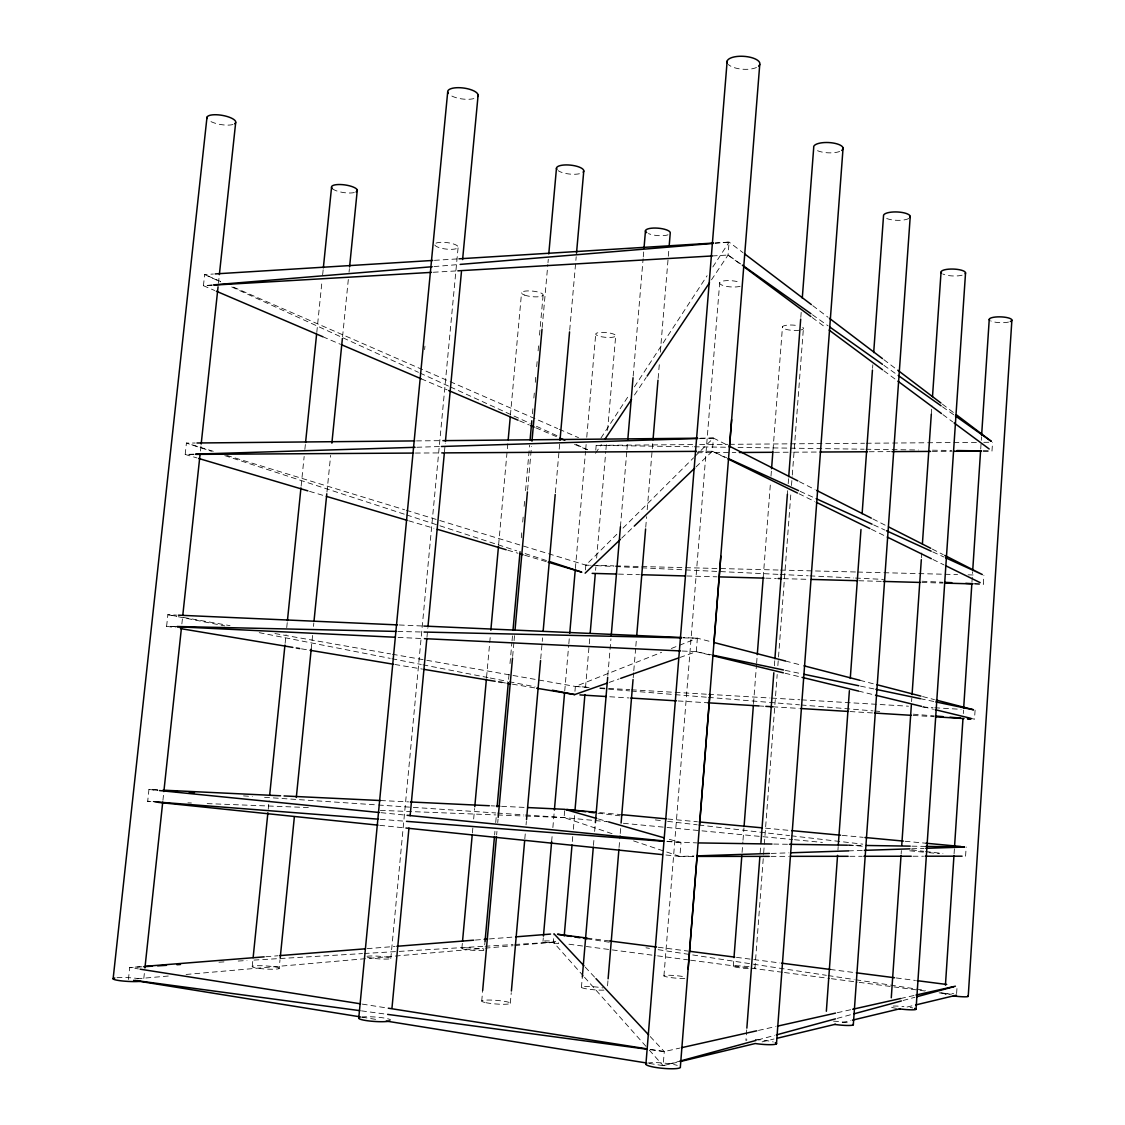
<?xml version="1.0" encoding="UTF-8"?>
<svg xmlns="http://www.w3.org/2000/svg" width="1125" height="1125" viewBox="0 0 1125 1125"><rect width="100%" height="100%" fill="white"/><g stroke="black" fill="none" stroke-linecap="round" stroke-linejoin="round"><path stroke-width="0.75" stroke-dasharray="5 3.75" d="M954.07 853.777L954.422 848.517M963.295 713.616L963.534 710.114M971.944 582.23L972.633 571.725M980.705 449.086L981.169 442.083M981.281 440.325L981.506 436.823M956.616 993.586L957.122 985.809M965.573 856.181L966.178 846.998M975.094 710.156L974.503 719.212L971.086 718.383M974.545 583.945L983.306 584.184L983.897 575.255M983.222 451.111L991.983 451.055L992.559 442.252M901.139 854.1L901.378 850.598M911.587 701.62L911.827 698.119M921.445 557.916L921.797 552.656M931.303 414.197L931.894 405.436M837.942 850.092L838.181 846.591M872.564 368.325L872.817 364.823M746.719 1029.881L745.931 1040.386A15.469 2.095 5.5 0 1 746.972 1039.95M760.148 853.059L760.683 846.056M774.366 665.747L774.773 660.487M787.387 494.17L787.655 490.669M788.189 483.666L788.597 478.42M800.817 317.363L801.211 312.103M754.931 968.358L763.538 854.648M763.678 852.905L777.192 674.466M777.853 665.719L790.959 492.539M791.494 485.536L792.155 476.789M792.295 475.045L803.419 328.092M733.317 966.389L733.88 959.119M742.064 852.469L742.894 841.88M743.006 840.206L743.962 827.873M753.511 703.631L756.478 664.959M756.619 663.202L757.153 656.198M763.214 577.336L770.484 482.695M770.991 476.156L771.539 469.153M773.016 449.916L782.48 326.728M663.933 975.952L719.691 282.698M649.294 1063.434L663.145 1065.656L664.27 1051.566L649.884 1036.209M665.944 855L679.894 856.434L681.005 842.653L665.845 838.308M679.866 657.492L696.291 651.684L697.373 638.198L683.353 637.58M695.981 466.959L712.35 451.266L713.405 438.061L699.356 438.188M711.492 279.816L728.058 255.038L729.098 242.1L715.064 242.958M581.442 987.314L582.328 976.809M593.452 845.438L594.042 838.434M594.633 831.431L595.223 824.428M607.823 675.548L610.945 638.761M620.438 526.669L626.808 451.35M626.948 449.606L627.553 442.603M633.178 376.045L643.12 258.694M643.261 256.936L643.711 251.677M607.542 985.809L607.978 980.564M619.059 847.533L620.086 835.284M620.227 833.527L620.663 828.281M633.206 677.756L633.642 672.497M633.783 670.753L635.681 648M635.822 646.242L636.413 639.239M645.736 527.217L646.622 516.712M647.198 509.709L652.894 441.45M658.139 378.436L659.447 362.686M660.319 352.181L668.925 248.906M583.369 975.966L553.303 942.159L554.02 933.806M612.042 833.681L564.061 817.58L564.764 809.325M574.945 691.327L575.367 686.447L661.584 652.345M585.422 569.953L585.844 565.13L616.809 534.291M595.772 450.127L596.18 445.359L692.648 444.6M572.316 841.5L572.766 836.255M573.37 829.252L574.72 813.516M585.52 687.558L589.12 645.567M589.275 643.809L589.725 638.564M595.575 570.333L595.87 566.845M596.63 558.084L605.784 451.378M605.925 449.62L606.53 442.631M607.584 430.383L615.684 335.911A10.027 2.405 5.1 0 0 601.228 332.381A10.027 2.405 5.1 0 0 600.23 336.473A10.027 2.405 5.1 0 0 615.684 335.911M510.314 1003.247L511.242 992.756M524.812 838.898L525.431 831.909M526.05 824.92L526.359 821.419M540.717 658.828L542.559 637.847M555.37 492.736L559.688 443.77M569.714 330.131L576.197 256.697M542.981 941.344L543.291 937.842M551.644 841.57L552.263 834.581M552.867 827.578L554.231 811.814M564.722 691.045L568.673 645.539M568.828 643.781L569.433 636.778M575.367 568.519L585.548 451.238M585.703 449.494L586.153 444.234M586.758 437.231L595.73 333.97M484.72 944.845L485.044 941.358M494.62 834.792L494.93 831.291M495.717 822.558L496.336 815.569M508.584 679.303L509.062 674.072M510.005 663.581L511.889 642.614M512.044 640.87L512.508 635.625M521.297 537.792L521.775 532.561M522.717 522.07L523.181 516.839M524.123 506.348L524.602 501.117M525.544 490.627L529.622 445.205M532.448 413.761L532.913 408.516M533.855 398.039L534.333 392.794M535.275 382.317L535.739 377.072M536.681 366.595L537.159 361.35M538.102 350.873L538.566 345.628M539.508 335.137L543.122 294.961M481.725 1001.053L482.667 990.548M496.645 834.834L496.955 831.347M497.742 822.586L498.052 819.098M512.663 656.381L513.914 642.389M514.069 640.631L514.547 635.386M527.583 490.163L531.506 446.428M542.18 327.459L547.833 264.473M547.987 262.716L548.297 259.214M461.883 948.333L462.361 943.102M472.388 832.978L472.866 827.733M473.667 818.986L474.609 808.495M486.548 677.405L490.373 635.442M498.642 544.556L508.022 441.422M510.412 415.195L521.55 292.838M390.797 958.472L458.156 247.008M426.952 637.369L427.781 628.622M444.445 451.955L445.275 443.208M424.603 349.622L424.941 346.12M279.141 968.498A13.598 1.561 3.6 0 0 260.395 965.7A13.598 1.561 3.6 0 0 257.498 968.203A13.598 1.561 3.6 0 0 279.141 968.498L280.012 959.766M311.203 649.111L312.609 635.147M313.481 626.414L313.833 622.927M326.967 492.033L330.652 455.386M342.562 336.698L348.356 279.113M349.045 272.123L349.397 268.636M252.239 966.417L252.773 961.172M268.242 809.227L269.128 800.494M285.131 643.317L286.017 634.584M286.734 627.595L287.269 622.364M301.134 486.141L304.158 456.441M304.861 449.466L305.395 444.22M316.786 332.452L321.933 281.798M322.65 274.809L323.184 269.578M128.405 979.523L129.698 967.542L141.919 966.572M143.803 978.455L144.548 971.466M162.928 800.311L163.673 793.322M181.87 623.911L182.616 616.936M200.433 451.013L200.995 445.767M218.433 283.345L219.178 276.37M600.961 438.047L629.648 394.186M634.43 386.873L707.105 275.723M712.842 266.948L729.098 242.1L743.034 252.689M595.491 453.305L601.341 444.558M634.486 394.988L646.186 377.494M622.997 528.117L693.591 457.791M694.828 456.567L713.405 438.061L727.481 445.191M621.675 538.172L633.009 527.302M671.344 648.492L677.855 645.919M679.486 645.272L697.373 638.198L710.93 641.7M609.188 682.411L619.045 678.938M649.266 1050.061L663.145 1065.656L680.034 1061.072M757.758 1039.964L774.647 1035.366M837.169 1018.392L852.37 1014.258M903.066 1000.505L914.892 997.284M663.145 1065.656L678.488 1061.972M762.075 1041.877L774.014 1039.008M842.231 1022.611L850.767 1020.558M907.045 1007.03L913.88 1005.384M650.348 1049.695L664.27 1051.566L679.683 1048.106M758.461 1030.416L775.589 1026.577M837.239 1012.725L850.95 1009.659M900.605 998.508L916.017 995.048M137.152 978.764L168.623 975.994M186.103 974.461L483.356 948.319M485.114 948.164L513.084 945.703M514.828 945.548L553.303 942.159L558.52 942.848M212.175 284.977L203.442 285.708L204.652 274.556L213.412 274.022M433.969 266.583L458.409 264.558M715.134 243.253L729.098 242.1M265.908 956.714L278.128 955.744M367.186 948.656L395.114 946.434M475.439 940.05L482.428 939.502M489.417 938.939L513.858 936.998M434.419 260.339L458.986 258.82M141.947 966.811L129.698 967.542L138.375 968.906M218.967 962.198L224.227 961.875M238.233 961.045L246.98 960.511M253.983 960.089L362.503 953.592M364.261 953.494L483.286 946.35M485.03 946.252L513.042 944.578M514.8 944.466L553.303 942.159M212.217 285.188L203.442 285.708L214.734 290.531M433.294 272.264L457.861 270.83M712.266 255.952L728.058 255.038L740.925 264.136M633.558 840.895L679.894 856.434L693.942 855.97M771.23 853.425L788.794 852.848M848.503 850.88L864.309 850.359M911.728 848.784L924.019 848.377M193.964 454.162L185.189 454.444L186.412 443.095L195.202 443.011M416.827 447.258L439.65 446.541M699.37 438.497L713.405 438.061M416.531 440.902L441.127 440.663M699.666 444.544L727.72 444.333M729.478 444.319L864.52 443.25M866.278 443.236L890.831 443.053M892.589 443.039L925.917 442.772M927.661 442.758L976.781 442.378M983.798 442.322L989.058 442.28M193.978 454.387L185.189 454.444L196.959 457.931M415.378 453.052L439.988 452.911M698.288 451.35L712.35 451.266L726.722 457.833M697.247 452.728L735.848 452.503M774.436 452.292L791.986 452.194M793.744 452.18L818.297 452.039M869.175 451.758L890.227 451.631M932.344 451.392L951.638 451.294M679.894 856.434L693.914 856.434M771.033 856.364L788.555 856.35M849.895 856.294L862.172 856.28M912.994 856.237L923.513 856.223M596.18 445.359L692.508 446.752M694.252 446.78L727.538 447.258M738.042 447.398L864.141 449.212M865.884 449.241L918.436 450M932.442 450.197L951.708 450.478M983.236 450.928L991.983 451.055M667.013 841.57L696.741 842.892M773.733 844.059L789.469 844.298M847.209 845.184L862.959 845.423M911.939 846.169L925.931 846.38M175.373 626.47L166.613 626.273L167.864 614.714L176.625 615.108M397.828 631.462L424.111 632.053M683.367 637.875L697.373 638.198M406.266 510.272L585.844 565.13L591.103 565.27M592.861 565.312L613.898 565.847M615.656 565.889L778.725 570.038M780.483 570.08L855.886 571.992M857.644 572.048L957.586 574.58M968.105 574.847L975.122 575.03M618.469 574.102L639.52 574.678M686.883 575.986L716.695 576.816M765.816 578.166L776.334 578.461M783.352 578.658L807.905 579.333M858.769 580.739L881.578 581.372M921.923 582.483L942.961 583.073M158.175 801.675L147.684 801.267L148.95 789.497L157.725 789.919M187.917 802.842L191.419 802.983M207.169 803.602L308.63 807.567M380.363 810.38L495.83 814.908M497.573 814.964L523.814 816.005M525.572 816.061L564.061 817.58L607.697 821.77M399.305 624.98L423.844 626.062M585.844 565.13L589.345 565.298M596.348 565.636L613.856 566.48M615.614 566.564L778.444 574.369M780.202 574.453L808.214 575.789M809.958 575.873L853.734 577.969M855.492 578.053L883.505 579.403M922.022 581.245L943.031 582.258M974.559 583.763L983.306 584.184M175.373 626.681L166.613 626.273L175.247 627.708M398.123 637.383L422.677 638.564M682.27 651.023L696.291 651.684L711.689 654.919M380.545 800.536L408.614 801.886M491.077 805.809L494.592 805.978M501.609 806.316L526.163 807.483M392.33 654.23L575.367 686.447L589.402 687.277M599.92 687.895L629.719 689.667M631.477 689.78L706.866 694.237M708.609 694.35L769.978 697.992M771.722 698.091L799.777 699.75M801.534 699.862L908.48 706.205M922.5 707.034L933.019 707.653M934.777 707.766L961.073 709.327M609.75 696.755L629.03 697.936M678.136 700.959L707.948 702.802M758.798 705.923L765.816 706.359M772.833 706.795L799.144 708.413M849.994 711.548L872.789 712.955M913.12 715.43L934.172 716.723M157.711 790.088L148.95 789.497L157.683 790.369M243.534 795.895L252.295 796.486M264.558 797.316L376.65 804.895M378.394 805.022L495.745 812.953M497.503 813.08L523.772 814.852M525.53 814.964L564.061 817.58M158.175 802.083L147.684 801.267L158.147 802.35M380.25 819.309L404.719 821.208M575.367 686.447L589.373 687.6M599.878 688.458L629.634 690.905M631.392 691.045L673.411 694.491M675.155 694.631L706.669 697.219M708.413 697.373L799.453 704.841M801.197 704.981L872.972 710.873M874.716 711.028L881.719 711.591M913.233 714.178L934.242 715.908M599.667 812.602L620.62 814.57M667.744 818.986L697.402 821.77M765.478 828.155L789.905 830.447M842.259 835.369L863.198 837.323M905.091 841.261L926.03 843.23M623.405 823.289L665.311 827.311M667.055 827.48L700.228 830.672M701.972 830.841L792.745 839.559M794.489 839.728L822.431 842.414M848.616 844.931L862.58 846.281M909.717 850.809L927.169 852.497M928.912 852.666L939.389 853.664M380.967 812.672L407.123 815.288M667.041 841.261L681.005 842.653M379.758 825.328L404.198 827.859M597.881 813.192L620.536 815.85M655.383 819.914L660.614 820.533M667.589 821.348L697.205 824.808M698.948 825.019L789.567 835.608M791.311 835.805L862.762 844.158M911.559 849.867L923.752 851.302M925.495 851.498L942.919 853.538M587.039 938.067L609.623 940.978M658.28 947.25L687.811 951.061M736.467 957.347L779.906 962.944M830.292 969.455L854.606 972.591M896.316 977.963L915.427 980.438M568.941 944.213L655.847 955.631M657.577 955.856L688.866 959.977M690.609 960.202L782.719 972.309M784.463 972.534L829.645 978.469M831.375 978.694L857.447 982.125M859.191 982.35L918.281 990.113M920.025 990.352L925.228 991.027M939.136 992.855L949.57 994.233M361.533 1010.869L385.903 1014.145M586.983 938.827L609.539 942.258M645.975 947.812L649.448 948.347M658.111 949.669L826.397 975.319M828.141 975.572L854.156 979.537M855.9 979.805L914.878 988.791M916.608 989.058L925.284 990.38M940.908 992.756L951.314 994.345M362.278 1004.105L386.564 1007.916M650.391 1049.386L664.27 1051.566M362.025 1017.155L377.606 1019.672M301.472 648.844L310.12 650.292M394.847 664.481L422.508 669.108M502.045 682.425L505.505 683.016M512.423 684.169L536.625 688.219M176.498 616.233L167.864 614.714L176.47 616.402M183.403 617.456L230.02 625.655M274.922 633.558L390.614 653.92M178.2 616.739L224.747 625.88M259.214 632.658L390.22 658.378M391.95 658.716L421.256 664.467M422.972 664.805L488.475 677.672M490.205 678.009L497.095 679.359M498.825 679.697L507.445 681.384M509.161 681.722L535.022 686.798M785.236 670.345L802.336 673.931M860.498 686.123L874.181 688.992M920.363 698.681L935.761 701.902M696.291 651.684L711.661 655.425M785.053 673.228L802.111 677.377M858.445 691.045L875.517 695.194M923.302 706.781L933.539 709.27M785.433 661.008L802.364 665.395M859.95 680.316L875.18 684.267M922.598 696.544L934.453 699.623M598.458 818.986L606.881 821.405M309.544 491.358L324.675 495.844M408.698 520.791L433.898 528.272M507.839 550.223L517.922 553.219M524.658 555.216L546.497 561.698M213.272 451.294L186.412 443.095L211.444 451.266M226.702 455.4L404.592 509.752M224.789 455.611L404.972 514.392M406.631 514.941L516.741 550.856M525.094 553.584L546.778 560.658M322.833 336.741L340.58 344.334M421.242 378.816L447.061 389.841M519.666 420.891L529.341 425.025M535.795 427.781L558.38 437.442M574.523 444.333L587.433 449.845M220.697 281.559L204.652 274.556L220.598 281.855M233.536 287.156L448.552 380.967M450.155 381.656L557.663 428.569M559.266 429.258L578.531 437.667M800.198 491.386L814.57 497.939M873.675 524.925L884.855 530.03M932.78 551.911L943.959 557.016M231.764 286.959L418.416 372.319M420.005 373.05L448.72 386.184M450.323 386.916L530.086 423.394M536.47 426.305L558.802 436.514M576.352 444.544L587.517 449.648M712.35 451.266L726.525 458.227M798.989 493.762L814.739 501.497M871.453 529.312L885.642 536.273M932.892 559.462L943.931 564.862M799.397 481.669L815.034 489.6M872.888 518.948L885.389 525.291M932.302 549.084L943.242 554.639M812.419 314.733L828.141 325.87M883.898 365.344L896.766 374.442M942.525 406.828L953.958 414.928M728.058 255.038L740.7 264.417M812.292 317.587L826.327 328.022M883.884 370.772L896.527 380.152M942.848 414.562L952.678 421.861M812.742 305.634L828.07 317.292M883.828 359.648L896.372 369.183M942.384 404.128L953.536 412.594M585.183 967.092L594.773 977.33M584.522 977.259L648.112 1048.753M558.703 943.411A10.35 0.942 4.7 0 1 543.108 941.484A10.35 0.942 4.7 0 1 555.722 941.442M483.834 950.344A11.222 1.111 4.4 0 1 466.523 949.627A11.222 1.111 4.4 0 1 466.777 947.827A11.222 1.111 4.4 0 1 483.919 949.781M367.045 956.292A12.277 1.308 4.1 0 1 385.509 956.939A12.277 1.308 4.1 0 1 386.55 959.091A12.277 1.308 4.1 0 1 367.538 957.319M436.008 243.155A11.827 3.277 6.8 0 1 455.091 244.547A11.827 3.277 6.8 0 1 450.872 249.356A11.827 3.277 6.8 0 1 434.672 244.673M354.291 192.558A13.05 3.881 8 0 1 332.297 188.592M117.014 977.695A15.3 1.884 3 0 1 138.473 978.637M232.945 124.509A14.625 4.655 9.7 0 1 210.164 121.191M754.172 967.753A10.941 1.055 5.2 0 1 754.2 968.555M748.28 968.597A10.941 1.055 5.2 0 1 733.331 966.122A10.941 1.055 5.2 0 1 750.755 967.008M802.786 327.375A10.575 2.658 3.6 0 1 801.112 329.906M799.116 330.258A10.575 2.658 3.6 0 1 782.423 327.403A10.575 2.658 3.6 0 1 797.203 325.561M684.816 978.469A11.855 1.238 5.1 0 1 668.18 977.175A11.855 1.238 5.1 0 1 666.591 975.277A11.855 1.238 5.1 0 1 683.227 976.57M740.095 286.298A11.433 3.122 4.1 0 1 723.347 285.609A11.433 3.122 4.1 0 1 723.263 280.997A11.433 3.122 4.1 0 1 740.025 282.488M603.942 990.113A12.966 1.491 4.8 0 1 585.689 988.72A12.966 1.491 4.8 0 1 584.761 986.527A12.966 1.491 4.8 0 1 603.014 987.933M668.039 234.802A12.459 3.713 4.8 0 1 648.45 233.592M579.403 173.756A13.725 4.486 5.9 0 1 558.112 170.662M361.561 1017.084A16.102 2.25 3.8 0 1 378.028 1017.239A16.102 2.25 3.8 0 1 390.53 1019.827M473.864 98.592A15.328 5.513 7.5 0 1 449.972 94.964M1008.506 322.087A11.334 2.911 1.8 0 1 990.759 320.948M946.266 994.655A11.742 1.153 5.9 0 1 953.733 993.741M896.442 1008.394A12.755 1.378 5.9 0 1 891.267 1006.284A12.755 1.378 5.9 0 1 903.952 1006.608M910.167 1007.452A12.755 1.378 5.9 0 1 912.698 1007.944M962.1 275.203A12.263 3.459 2 0 1 942.834 274.008M833.541 1021.177A13.978 1.688 5.7 0 1 849.994 1023.244M908.747 218.489A13.387 4.177 2.2 0 1 885.684 218.039M755.241 1039.612A15.469 2.095 5.5 0 1 773.283 1041.961M839.616 151.495A14.752 5.147 2.8 0 1 814.57 148.894M647.564 1063.153A17.353 2.658 5.2 0 1 677.264 1065.389M756.464 67.486A16.467 6.469 3.8 0 1 728.353 64.505M524.573 295.087A10.842 2.798 5.8 0 0 542.7 295.65A10.842 2.798 5.8 0 0 529.734 290.911A10.842 2.798 5.8 0 0 524.573 295.087M485.916 1002.684A14.33 1.814 4.4 0 0 509.822 1003.683A14.33 1.814 4.4 0 0 492.314 1000.125A14.33 1.814 4.4 0 0 485.916 1002.684"/><path stroke-width="1.5" d="M968.217 996.37L1011.881 320.133M945.436 985.162L953.958 855.52M954.534 846.759L962.958 718.875M963.647 708.37L971.831 583.987M972.745 569.967L980.592 450.844M981.633 435.08L989.241 319.444M916.031 1009.28L965.545 272.855M891.281 997.805L901.013 855.844M901.744 845.339L911.348 705.122M912.066 694.617L921.319 559.659M922.402 543.895L931.303 414.197M932.498 396.675L941.034 272.236M853.312 1024.805L910.237 216.422M826.355 1011.263L837.562 855.352M838.308 844.833L849.389 690.666M850.275 678.403L860.977 529.495M862.116 513.731L872.438 370.083M873.689 352.561L883.519 215.916A13.387 4.177 2.2 0 1 897.933 212.006A13.387 4.177 2.2 0 1 909.942 217.505M776.475 1043.817L843.075 147.895M746.859 1028.123L759.881 856.561M760.95 842.555L773.831 672.75M774.9 658.744L787.387 494.17M788.723 476.677L800.691 319.106M802.28 298.097L813.712 147.544A14.752 5.147 2.8 0 1 830.925 142.72A14.752 5.147 2.8 0 1 841.697 150.455M733.992 957.628L741.811 855.872M744.089 826.186L753.384 705.262M757.28 654.637L763.214 577.336M771.567 468.689L772.917 451.153M759.741 64.589L680.358 1066.95A17.353 2.658 5.2 0 1 662.33 1068.286A17.353 2.658 5.2 0 1 646.158 1063.688M688.148 969.033L697.163 855.309M699.511 825.567L709.903 694.35M713.925 643.612L720.844 556.13M729.436 447.666L731.658 419.667M645.905 1064.362L727.144 61.13M582.328 976.809L593.297 847.195M595.378 822.67L607.683 677.292M611.241 635.259L620.438 526.669M627.848 439.088L633.038 377.789M644.006 248.175L645.483 230.667M608.119 978.806L618.919 849.291M621.098 823.036L633.052 679.5M636.708 635.737L645.595 528.975M653.034 439.706L657.984 380.194M669.22 245.419L670.233 233.156A12.459 3.713 4.8 0 0 655.636 228.052A12.459 3.713 4.8 0 0 646.678 232.65M564.216 935.972L572.02 845.002M575.016 810.014L584.916 694.547M590.175 633.319L595.28 573.834M511.397 991.013L524.658 840.656M526.514 819.675L540.562 660.572M543.178 630.858L555.216 494.48M559.997 440.283L569.559 331.889M576.506 253.209L583.763 171.028M543.445 936.098L551.644 841.57M554.386 810.07L564.567 692.789M569.742 633.277L575.212 570.262M485.044 941.358L494.466 836.536M497.123 806.836L508.275 682.805M512.986 630.394L520.045 551.77M530.086 439.959L531.816 420.75M482.667 990.548L496.491 836.592M498.206 817.341L512.508 658.125M515.011 630.141L527.414 491.92M531.97 441.183L542.025 329.203M548.775 253.969L556.467 168.244M462.53 941.344L472.233 834.722M474.778 806.752L486.394 679.148M490.838 630.197L498.488 546.3M508.191 439.664L510.258 416.953M391.964 1008.183L408.966 828.028M410.119 815.78L426.783 639.113M427.936 626.878L444.277 453.712M445.43 441.464L461.447 271.8M462.6 259.552L478.111 95.133M358.762 1017.998L447.694 91.955M280.195 958.022L294.384 816.652M296.311 797.456L311.203 649.111M314.002 621.183L326.798 493.777M331.875 443.166L342.394 338.442M349.58 266.892L357.286 190.097M253.125 957.684L267.891 812.728M269.662 795.262L284.948 645.061M287.438 620.62L300.952 487.884M305.578 442.477L316.603 334.195M323.353 267.834L331.537 187.495M144.928 967.978L162.731 802.055M163.856 791.578L181.491 627.413M182.798 615.178L200.053 454.5M201.178 444.023L218.053 286.847M219.361 274.613L235.673 122.667M113.119 978.863L206.986 117.253M605.236 438.722L631.561 399.361M647.156 376.031L709.538 282.727M585.155 573.173L620.409 539.381M634.261 526.106L694.716 468.169M536.625 688.219L574.664 694.589L607.542 683.002M620.691 678.361L678.22 658.069M680.034 1061.072L756.07 1040.414M776.348 1034.916L835.481 1018.856M854.058 1013.808L901.364 1000.955M916.58 996.82L953.747 986.737M680.203 1061.564L755.241 1043.522A15.469 2.095 5.5 0 0 772.158 1044.633A15.469 2.095 5.5 0 0 775.322 1042.622M777.417 1038.192L835.411 1024.256M852.469 1020.15L900.225 1008.675M915.581 1004.977L956.517 995.147M681.398 1047.727L756.745 1030.809M777.305 1026.183L835.523 1013.119M852.652 1009.266L900.605 998.508M916.017 995.048L955.406 986.203M213.919 284.836L432.211 266.723M460.153 264.403L713.377 243.394M145.42 966.291L264.15 956.855M279.872 955.603L365.442 948.797M396.872 946.294L473.695 940.191M484.172 939.361L487.673 939.08M515.602 936.858L550.533 934.087M215.17 273.909L432.675 260.452M458.986 258.82L713.306 243.07M143.705 966.698L152.452 966.178M157.711 965.869L166.458 965.334M176.963 964.716L180.464 964.505M213.975 285.089L431.536 272.363M457.861 270.83L712.266 255.952M697.458 855.858L769.472 853.481M790.537 852.792L848.503 850.88M864.309 850.359L909.97 848.841M925.777 848.32L964.42 847.055M195.722 454.12L415.083 447.314M441.408 446.498L697.612 438.539M196.959 442.997L414.773 440.916M442.884 440.648L697.598 438.202M195.736 454.373L413.62 453.066M441.745 452.897L696.53 451.364M739.35 452.489L772.692 452.292M820.055 452.025L867.431 451.758M891.984 451.617L930.586 451.406M953.395 451.28L981.464 451.125M697.43 856.42L769.275 856.364M790.312 856.336L848.152 856.294M863.93 856.28L911.25 856.237M925.27 856.223L962.072 856.181M956.967 450.548L981.478 450.914M698.498 842.92L771.975 844.031M789.469 844.298L847.209 845.184M866.447 845.48L910.195 846.141M925.931 846.38L964.42 846.97M177.117 626.498L396.084 631.42M424.111 632.053L681.609 637.847M592.158 573.37L616.725 574.045M641.278 574.72L685.125 575.944M718.453 576.858L764.058 578.123M778.092 578.503L781.594 578.602M811.42 579.431L857.025 580.697M883.336 581.414L920.166 582.441M944.719 583.116L972.788 583.889M178.383 615.178L397.547 624.895M423.844 626.062L681.595 637.495M944.789 582.342L951.792 582.68M965.798 583.341L972.802 583.678M177.131 626.766L394.622 637.214M424.434 638.648L680.513 650.939M162.984 790.172L280.547 795.769M284.048 795.938L380.545 800.536M410.372 801.97L489.319 805.725M496.336 806.063L499.852 806.231M527.92 807.567L564.764 809.325L596.77 818.508M579.938 694.913L606.234 696.53M630.788 698.048L676.378 700.847M707.948 702.802L758.798 705.923M765.816 706.359L772.833 706.795M800.887 708.525L848.236 711.436M874.547 713.053L911.377 715.331M935.93 716.836L963.984 718.566M967.486 718.777L971.002 719.002L967.5 718.636M166.472 790.678L176.977 791.395M189.239 792.225L194.498 792.577M158.175 802.083L378.492 819.183M406.477 821.348L663.511 841.303M935.986 716.048L942.989 716.625M949.992 717.202L960.497 718.059M596.18 812.278L566.508 809.494L585.675 811.772M622.364 814.725L665.986 818.831M699.145 821.939L761.977 827.831M791.648 830.616L840.516 835.2M864.956 837.492L903.347 841.092M926.03 843.23L960.933 846.506M159.427 790.552L379.223 812.503M407.123 815.288L663.553 840.909M158.147 802.35L378.014 825.145M405.942 828.042L662.442 854.634M589.163 812.18L594.394 812.784M587.039 938.067L557.494 934.256L571.373 936.45M609.623 940.978L656.536 947.025M689.555 951.286L734.723 957.122M781.636 963.169L830.292 969.455M856.35 972.816L894.572 977.737M917.156 980.663L946.702 984.473M135.366 980.466L359.803 1010.644M387.633 1014.384L646.875 1049.231M574.847 936.97L580.05 937.772M583.523 938.292L586.983 938.827M140.119 969.173L360.534 1003.823M388.308 1008.197L646.917 1048.838M133.594 980.367L360.295 1016.873M386.255 1021.064L645.834 1062.872M180.436 628.58L292.838 647.395M296.283 647.986L299.742 648.562M310.12 650.292L393.117 664.186M424.238 669.403L495.127 681.272M498.586 681.848L502.045 682.425M507.234 683.297L510.694 683.873M552.263 690.188L574.664 694.589M713.405 655.27L783.534 669.98M804.052 674.283L858.783 685.758M875.897 689.344L920.363 698.681M935.761 701.902L973.392 709.791M713.362 655.833L783.337 672.82M802.111 677.377L858.445 691.045M875.517 695.194L921.6 706.373M935.255 709.692L971.086 718.383M714.305 642.586L785.433 661.008M804.066 665.831L859.95 680.316M876.881 684.703L920.911 696.108M936.155 700.059L973.406 709.706M608.569 821.883L664.158 837.83M198.633 458.438L307.87 490.866M326.348 496.35L407.011 520.298M437.259 529.27L506.166 549.731M519.609 553.725L522.97 554.709M548.184 562.205L581.794 572.175L550.111 561.741M216.352 291.22L322.833 336.741M342.197 345.023L421.242 378.816M448.678 390.544L518.048 420.188M530.958 425.714L534.192 427.092M559.997 438.131L564.834 440.198M728.325 458.564L798.595 490.655M816.173 498.67L872.072 524.194M886.458 530.761L931.177 551.18M945.548 557.747L982.294 574.523L944.803 555.427M728.1 459L797.414 493.003M816.314 502.27L869.878 528.539M887.217 537.047L931.317 558.689M945.506 565.636L980.156 582.638M729.042 445.992L797.836 480.881M816.595 490.402L871.312 518.147M888.511 526.88L930.727 548.283M742.359 265.148L810.984 313.72M829.575 326.883L882.478 364.331M898.2 375.455L941.091 405.816M955.392 415.941L991.139 441.239M743.513 266.498L810.886 316.547M829.139 330.103L882.492 369.731M897.933 381.192L941.442 413.522M954.084 422.902L989.184 448.973M744.427 253.744L811.35 304.58M829.463 318.347L882.436 358.594M897.778 370.237L940.978 403.059M956.32 414.717L991.167 441.197M554.02 933.806L583.987 965.812M595.969 978.609L648.689 1034.93M332.297 188.592A13.05 3.881 8 0 1 344.939 184.922A13.05 3.881 8 0 1 356.105 191.939M139.866 981.38A15.3 1.884 3 0 1 119.798 980.663A15.3 1.884 3 0 1 114.764 977.991M207.098 118.505A14.625 4.655 9.7 0 1 222.877 115.481A14.625 4.655 9.7 0 1 234.759 123.722M556.847 169.439A13.725 4.486 5.9 0 1 570.572 165.136A13.725 4.486 5.9 0 1 583.158 172.139M389.995 1020.952A16.102 2.25 3.8 0 1 369.506 1021.008A16.102 2.25 3.8 0 1 359.648 1017.478M448.341 93.459A15.328 5.513 7.5 0 1 462.516 87.905A15.328 5.513 7.5 0 1 477.661 96.525M989.62 320.217A11.334 2.911 1.8 0 1 1002.08 316.941A11.334 2.911 1.8 0 1 1010.32 321.539M967.852 996.033A11.742 1.153 5.9 0 1 964.631 996.82A11.742 1.153 5.9 0 1 953.255 995.92M941.541 273.15A12.263 3.459 2 0 1 953.03 269.058A12.263 3.459 2 0 1 965.18 273.741M914.597 1008.436A12.755 1.378 5.9 0 1 913.05 1009.814A12.755 1.378 5.9 0 1 899.452 1008.858M853.102 1024.341A13.978 1.688 5.7 0 1 848.447 1025.48A13.978 1.688 5.7 0 1 834.708 1024.425M727.2 62.817A16.467 6.469 3.8 0 1 745.552 56.489A16.467 6.469 3.8 0 1 758.616 66.15"/></g></svg>
